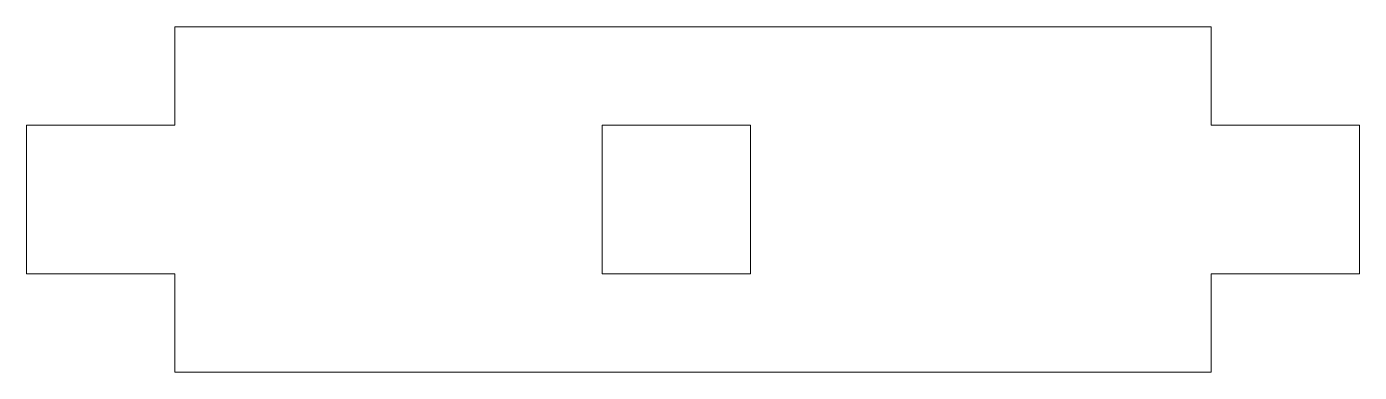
# Model space of a CAD drawing. Header units: millimetres. Extents: x 0 to 46.3, y 0 to 12.
import ezdxf

# ---------------------------------------------------------------- set-up
doc = ezdxf.new("R2010")
doc.units = ezdxf.units.MM

msp = doc.modelspace()

# ---------------------------------------------------------------- linework, layer by layer
at = {"color": 7, "linetype": 'Continuous', "lineweight": 15}
for p, q in [((5.15, 12), (5.15, 8.575)), ((41.15, 12), (5.15, 12)), ((41.15, 8.575), (41.15, 12)), ((0, 8.575), (0, 3.425)), ((5.15, 8.575), (0, 8.575)), ((25.15, 8.575), (20, 8.575)), ((20, 8.575), (20, 3.425)), ((25.15, 3.425), (25.15, 8.575)), ((46.3, 8.575), (41.15, 8.575)), ((46.3, 3.425), (46.3, 8.575)), ((0, 3.425), (5.15, 3.425)), ((5.15, 3.425), (5.15, 0)), ((20, 3.425), (25.15, 3.425)), ((41.15, 3.425), (46.3, 3.425)), ((41.15, 0), (41.15, 3.425)), ((5.15, 0), (41.15, 0))]:
    msp.add_line(p, q, dxfattribs=at)

doc.saveas('drawing.dxf')
